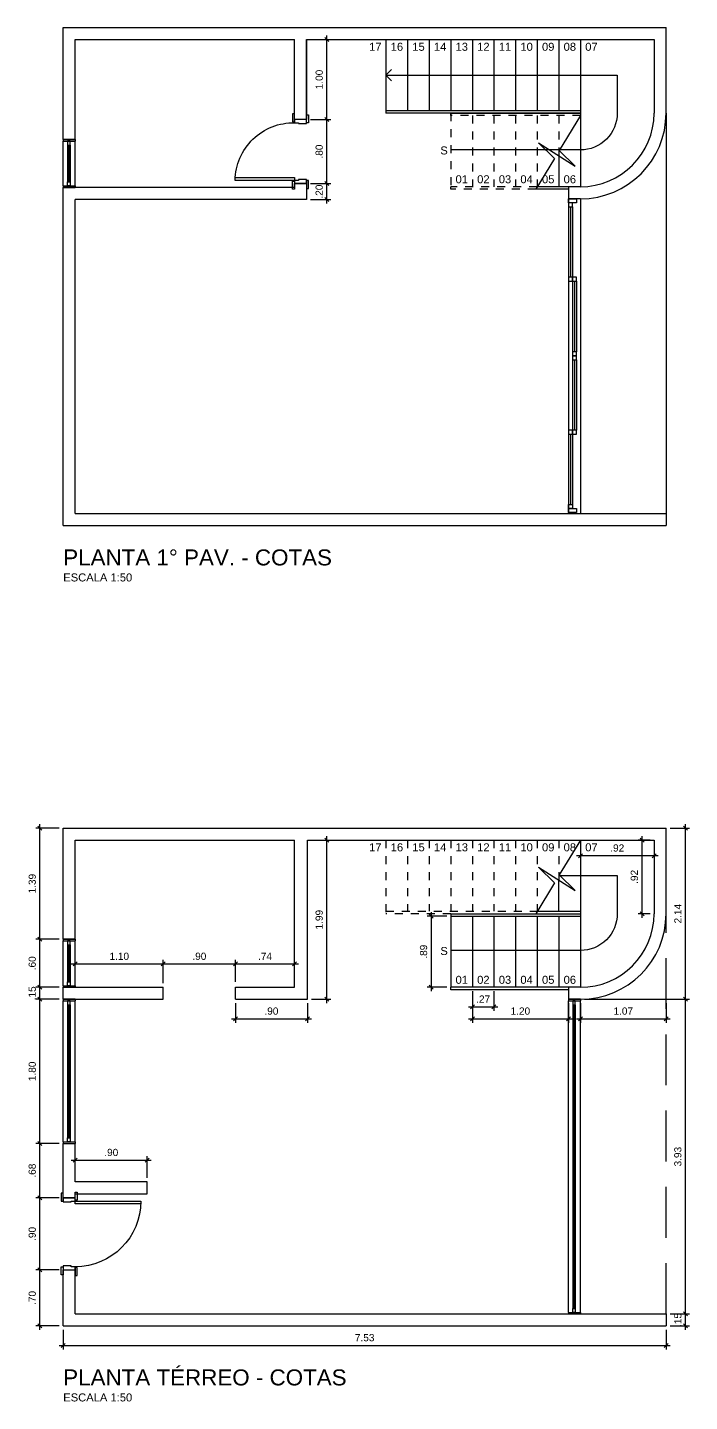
# Model space of a CAD drawing. Header units: millimetres. Extents: x 0 to 22.8, y -0.9 to 16.2.
# Drawn here: x 14.55 to 22.82, y -0.94 to 16.22 of the extents above; entities that cross this region are included whole.
import ezdxf

# ---------------------------------------------------------------- set-up
doc = ezdxf.new("R2010")
doc.units = ezdxf.units.MM
doc.linetypes.add('HIDDEN', pattern=[9.525, 6.35, -3.175])
for name, color, linetype in [('AI-Caixilhos', 2, 'Continuous'), ('ARQ_Alvenaria', 4, 'Continuous'), ('ARQ_Caixilho', 1, 'Continuous'), ('ARQ_Escada', 1, 'Continuous'), ('COTAS', 7, 'Continuous'), ('TEXTOS', 2, 'Continuous')]:
    doc.layers.add(name, color=color, linetype=linetype)
doc.styles.get("Standard").update_dxf_attribs({"font": 'arial.ttf'})
doc.dimstyles.new('1-50', dxfattribs={"dimscale": 0.5, "dimtxt": 0.18, "dimasz": 0.1, "dimexe": 0.1, "dimexo": 0.1, "dimgap": 0.1, "dimtad": 1, "dimzin": 4, "dimdsep": 46, "dimtxsty": 'Standard', "dimblk": 'OBLIQUE', "dimcen": 0.1, "dimdle": 0.1, "dimclrd": 1, "dimclre": 1, "dimclrt": 256, "dimadec": 0, "dimazin": 0, "dimtfac": 1, "dimtmove": 0, "dimatfit": 3, "dimldrblk": 'ORIGIN2', "dimfxl": 1, "dimtolj": 1, "dimtzin": 0, "dimarcsym": 1})

# ---------------------------------------------------------------- blocks, each defined once
blk = doc.blocks.new('PT80 - DIMENSIONÁVEL')
at = {"color": 1}
for points in [[(0.04, 0.15), (-0.06, 0.15), (-0.06, 0.175), (0.04, 0.175)], [(0.86, 0.15), (0.96, 0.15), (0.96, 0.175), (0.86, 0.175)], [(0.03, 0), (-0.07, 0), (-0.07, -0.025), (0.03, -0.025)], [(0.87, 0), (0.97, 0), (0.97, -0.025), (0.87, -0.025)]]:
    blk.add_lwpolyline(points, close=True, dxfattribs=at)
for points in [[(0, 0.15), (0.05, 0.15), (0.05, 0.05), (0.04, 0.05), (0.04, 0), (0, 0)], [(0.04, 0), (0.04, -0.82), (0.075, -0.82), (0.075, 0)], [(0.86, 0), (0.86, 0.05), (0.85, 0.05), (0.85, 0.15), (0.9, 0.15), (0.9, 0)]]:
    blk.add_lwpolyline(points, close=True)
at = {"color": 1, "linetype": 'HIDDEN'}
blk.add_arc((0.04, 0), 0.82, 270, 0, dxfattribs=at)
blk = doc.blocks.new('*U36')
at = {"ltscale": 0.5}
for p, q in [((0.08, 0.6), (-0.07, 0.6)), ((-0.07, 0.6), (0.08, 0.6)), ((-0.07, 0.6), (-0.07, 0.58)), ((-0.07, 0.58), (0.08, 0.58)), ((0.08, 0.6), (0.08, 0.58)), ((-0.07, 0.02), (0.08, 0.02)), ((-0.07, 0.02), (-0.07, 0)), ((0.08, 0.02), (0.08, 0)), ((-0.07, 0), (0.08, 0))]:
    blk.add_line(p, q, dxfattribs=at)
at = {"color": 1, "ltscale": 0.25}
for p, q in [((-0.07, 0.02), (-0.07, 0.58)), ((-0.015, 0.53), (-0.015, 0.07)), ((0.015, 0.53), (0.015, 0.07)), ((0.08, 0.02), (0.08, 0.58))]:
    blk.add_line(p, q, dxfattribs=at)
at = {"color": 252, "ltscale": 0.25}
blk.add_line((0, 0.53), (0, 0.07), dxfattribs=at)
at = {"ltscale": 0.25}
for points in [[(0.015, 0.58), (-0.015, 0.58), (-0.015, 0.53), (0.015, 0.53)], [(-0.015, 0.07), (0.015, 0.07), (0.015, 0.02), (-0.015, 0.02)]]:
    blk.add_lwpolyline(points, close=True, dxfattribs=at)
blk = doc.blocks.new('*U38')
at = {"ltscale": 0.5}
for p, q in [((0.08, 1.8), (-0.07, 1.8)), ((-0.07, 1.8), (0.08, 1.8)), ((-0.07, 1.8), (-0.07, 1.78)), ((-0.07, 1.78), (0.08, 1.78)), ((0.08, 1.8), (0.08, 1.78)), ((-0.07, 0.02), (0.08, 0.02)), ((-0.07, 0.02), (-0.07, 0)), ((0.08, 0.02), (0.08, 0)), ((-0.07, 0), (0.08, 0))]:
    blk.add_line(p, q, dxfattribs=at)
at = {"color": 1, "ltscale": 0.25}
for p, q in [((-0.07, 0.02), (-0.07, 1.78)), ((-0.015, 1.73), (-0.015, 0.07)), ((0.015, 1.73), (0.015, 0.07)), ((0.08, 0.02), (0.08, 1.78))]:
    blk.add_line(p, q, dxfattribs=at)
at = {"color": 252, "ltscale": 0.25}
blk.add_line((0, 1.73), (0, 0.07), dxfattribs=at)
at = {"ltscale": 0.25}
for points in [[(0.015, 1.78), (-0.015, 1.78), (-0.015, 1.73), (0.015, 1.73)], [(-0.015, 0.07), (0.015, 0.07), (0.015, 0.02), (-0.015, 0.02)]]:
    blk.add_lwpolyline(points, close=True, dxfattribs=at)
blk = doc.blocks.new('*U128')
at = {"ltscale": 0.5}
for p, q in [((0.08, 3.93), (-0.07, 3.93)), ((-0.07, 3.93), (0.08, 3.93)), ((-0.07, 3.93), (-0.07, 3.91)), ((-0.07, 3.91), (0.08, 3.91)), ((0.08, 3.93), (0.08, 3.91)), ((-0.07, 0.02), (0.08, 0.02)), ((-0.07, 0.02), (-0.07, 0)), ((0.08, 0.02), (0.08, 0)), ((-0.07, 0), (0.08, 0))]:
    blk.add_line(p, q, dxfattribs=at)
at = {"color": 1, "ltscale": 0.25}
for p, q in [((-0.07, 0.02), (-0.07, 3.91)), ((-0.015, 3.86), (-0.015, 0.07)), ((0.015, 3.86), (0.015, 0.07)), ((0.08, 0.02), (0.08, 3.91))]:
    blk.add_line(p, q, dxfattribs=at)
at = {"color": 252, "ltscale": 0.25}
blk.add_line((0, 3.86), (0, 0.07), dxfattribs=at)
at = {"ltscale": 0.25}
for points in [[(0.015, 3.91), (-0.015, 3.91), (-0.015, 3.86), (0.015, 3.86)], [(-0.015, 0.07), (0.015, 0.07), (0.015, 0.02), (-0.015, 0.02)]]:
    blk.add_lwpolyline(points, close=True, dxfattribs=at)
blk = doc.blocks.new('*U134')
at = {"color": 1}
for p, q in [((0.98, 0.1), (0.1, 0.1)), ((0.98, 0.05), (0.1, 0.05)), ((1.91, 0.05), (1.03, 0.05)), ((1.91, 0), (1.03, 0)), ((2.89, 0.05), (2.01, 0.05)), ((2.89, 0), (2.01, 0)), ((3.82, 0.1), (2.94, 0.1)), ((3.82, 0.05), (2.94, 0.05))]:
    blk.add_line(p, q, dxfattribs=at)
for p, q in [((0.98, 0.075), (0.1, 0.075)), ((1.91, 0.025), (1.03, 0.025)), ((2.89, 0.025), (2.01, 0.025)), ((3.82, 0.075), (2.94, 0.075))]:
    blk.add_line(p, q)
for points in [[(0, 0.1), (0.05, 0.1), (0.05, 0), (0, 0)], [(0.05, 0.1), (0.1, 0.1), (0.1, 0.05), (0.05, 0.05)], [(1.03, 0.1), (0.98, 0.1), (0.98, 0.05), (1.03, 0.05)], [(1.03, 0.05), (0.98, 0.05), (0.98, 0), (1.03, 0)], [(1.96, 0.05), (1.91, 0.05), (1.91, 0), (1.96, 0)], [(2.01, 0.05), (1.96, 0.05), (1.96, 0), (2.01, 0)], [(2.94, 0.1), (2.89, 0.1), (2.89, 0.05), (2.94, 0.05)], [(2.94, 0.05), (2.89, 0.05), (2.89, 0), (2.94, 0)], [(3.87, 0.1), (3.82, 0.1), (3.82, 0.05), (3.87, 0.05)], [(3.87, 0.1), (3.92, 0.1), (3.92, 0), (3.87, 0)]]:
    blk.add_lwpolyline(points, close=True)
blk = doc.blocks.new('*U30')
at = {"color": 1}
for points in [[(0.04, 0.15), (-0.06, 0.15), (-0.06, 0.175), (0.04, 0.175)], [(0.76, 0.15), (0.86, 0.15), (0.86, 0.175), (0.76, 0.175)], [(0.03, 0), (-0.07, 0), (-0.07, -0.025), (0.03, -0.025)], [(0.77, 0), (0.87, 0), (0.87, -0.025), (0.77, -0.025)]]:
    blk.add_lwpolyline(points, close=True, dxfattribs=at)
for points in [[(0, 0.15), (0.05, 0.15), (0.05, 0.05), (0.04, 0.05), (0.04, 0), (0, 0)], [(0.04, 0), (0.04, -0.743), (0.075, -0.743), (0.075, 0)], [(0.76, 0), (0.76, 0.05), (0.75, 0.05), (0.75, 0.15), (0.8, 0.15), (0.8, 0)]]:
    blk.add_lwpolyline(points, close=True)
at = {"color": 1, "linetype": 'HIDDEN'}
blk.add_arc((0.03, -0.012), 0.73, 270.7848, 0.981, dxfattribs=at)
blk = doc.blocks.new('_Oblique')
at = {"color": 0, "linetype": 'ByBlock', "lineweight": -2}
blk.add_line((-0.5, -0.5), (0.5, 0.5), dxfattribs=at)
blk = doc.blocks.new('*D144')
at = {"layer": 'COTAS', "color": 1, "lineweight": -2, "transparency": 16777216}
for p, q in [((15.1, 4.522), (16.3, 4.522)), ((15.15, 4.3), (15.15, 4.572)), ((16.25, 4.28), (16.25, 4.572))]:
    blk.add_line(p, q, dxfattribs=at)
at = {"layer": 'Defpoints', "color": 0, "transparency": 16777216}
for p in [(16.25, 4.522), (15.15, 4.25), (16.25, 4.23)]:
    blk.add_point(p, dxfattribs=at)
at = {"layer": 'COTAS', "color": 1, "lineweight": -2, "transparency": 16777216, "xscale": 0.05, "yscale": 0.05, "zscale": 0.05, "rotation": 180}
blk.add_blockref('_Oblique', (15.15, 4.522), dxfattribs=at)
at = {"layer": 'COTAS', "color": 1, "lineweight": -2, "transparency": 16777216, "xscale": 0.05, "yscale": 0.05, "zscale": 0.05}
blk.add_blockref('_Oblique', (16.25, 4.522), dxfattribs=at)
at = {"layer": 'COTAS', "transparency": 16777216, "insert": (15.7, 4.617), "char_height": 0.09, "attachment_point": 5}
blk.add_mtext('\\A1;1.10', dxfattribs=at)
blk = doc.blocks.new('_Origin2')
at = {"color": 0, "linetype": 'ByBlock', "lineweight": -2}
blk.add_line((-0.5, 0), (-1, 0), dxfattribs=at)
for radius in [0.5, 0.25]:
    blk.add_circle((0, 0), radius, dxfattribs=at)
blk = doc.blocks.new('*D145')
at = {"layer": 'COTAS', "color": 1, "lineweight": -2, "transparency": 16777216}
for p, q in [((16.2, 4.522), (17.2, 4.522)), ((16.25, 4.3), (16.25, 4.572)), ((17.15, 4.3), (17.15, 4.572))]:
    blk.add_line(p, q, dxfattribs=at)
at = {"layer": 'Defpoints', "color": 0, "transparency": 16777216}
for p in [(17.15, 4.522), (16.25, 4.25), (17.15, 4.25)]:
    blk.add_point(p, dxfattribs=at)
at = {"layer": 'COTAS', "color": 1, "lineweight": -2, "transparency": 16777216, "xscale": 0.05, "yscale": 0.05, "zscale": 0.05, "rotation": 180}
blk.add_blockref('_Oblique', (16.25, 4.522), dxfattribs=at)
at = {"layer": 'COTAS', "color": 1, "lineweight": -2, "transparency": 16777216, "xscale": 0.05, "yscale": 0.05, "zscale": 0.05}
blk.add_blockref('_Oblique', (17.15, 4.522), dxfattribs=at)
at = {"layer": 'COTAS', "transparency": 16777216, "insert": (16.7, 4.617), "char_height": 0.09, "attachment_point": 5}
blk.add_mtext('\\A1;.90', dxfattribs=at)
blk = doc.blocks.new('*D146')
at = {"layer": 'COTAS', "color": 1, "lineweight": -2, "transparency": 16777216}
for p, q in [((17.1, 4.522), (17.94, 4.522)), ((17.15, 4.3), (17.15, 4.572)), ((17.89, 4.28), (17.89, 4.572))]:
    blk.add_line(p, q, dxfattribs=at)
at = {"layer": 'Defpoints', "color": 0, "transparency": 16777216}
for p in [(17.89, 4.522), (17.15, 4.25), (17.89, 4.23)]:
    blk.add_point(p, dxfattribs=at)
at = {"layer": 'COTAS', "color": 1, "lineweight": -2, "transparency": 16777216, "xscale": 0.05, "yscale": 0.05, "zscale": 0.05, "rotation": 180}
blk.add_blockref('_Oblique', (17.15, 4.522), dxfattribs=at)
at = {"layer": 'COTAS', "color": 1, "lineweight": -2, "transparency": 16777216, "xscale": 0.05, "yscale": 0.05, "zscale": 0.05}
blk.add_blockref('_Oblique', (17.89, 4.522), dxfattribs=at)
at = {"layer": 'COTAS', "transparency": 16777216, "insert": (17.52, 4.617), "char_height": 0.09, "attachment_point": 5}
blk.add_mtext('\\A1;.74', dxfattribs=at)
blk = doc.blocks.new('*D147')
at = {"layer": 'COTAS', "color": 1, "lineweight": -2, "transparency": 16777216}
for p, q in [((15.1, 2.072), (16.1, 2.072)), ((15.15, 1.85), (15.15, 2.122)), ((16.05, 1.85), (16.05, 2.122))]:
    blk.add_line(p, q, dxfattribs=at)
at = {"layer": 'Defpoints', "color": 0, "transparency": 16777216}
for p in [(16.05, 2.072), (15.15, 1.8), (16.05, 1.8)]:
    blk.add_point(p, dxfattribs=at)
at = {"layer": 'COTAS', "color": 1, "lineweight": -2, "transparency": 16777216, "xscale": 0.05, "yscale": 0.05, "zscale": 0.05, "rotation": 180}
blk.add_blockref('_Oblique', (15.15, 2.072), dxfattribs=at)
at = {"layer": 'COTAS', "color": 1, "lineweight": -2, "transparency": 16777216, "xscale": 0.05, "yscale": 0.05, "zscale": 0.05}
blk.add_blockref('_Oblique', (16.05, 2.072), dxfattribs=at)
at = {"layer": 'COTAS', "transparency": 16777216, "insert": (15.6, 2.167), "char_height": 0.09, "attachment_point": 5}
blk.add_mtext('\\A1;.90', dxfattribs=at)
blk = doc.blocks.new('*D148')
at = {"layer": 'COTAS', "color": 1, "lineweight": -2, "transparency": 16777216}
for p, q in [((17.15, 4.03), (17.15, 3.787)), ((18.05, 4.03), (18.05, 3.787)), ((17.1, 3.837), (18.1, 3.837))]:
    blk.add_line(p, q, dxfattribs=at)
at = {"layer": 'Defpoints', "color": 0, "transparency": 16777216}
for p in [(17.15, 4.08), (18.05, 4.08), (18.05, 3.837)]:
    blk.add_point(p, dxfattribs=at)
at = {"layer": 'COTAS', "color": 1, "lineweight": -2, "transparency": 16777216, "xscale": 0.05, "yscale": 0.05, "zscale": 0.05, "rotation": 180}
blk.add_blockref('_Oblique', (17.15, 3.837), dxfattribs=at)
at = {"layer": 'COTAS', "color": 1, "lineweight": -2, "transparency": 16777216, "xscale": 0.05, "yscale": 0.05, "zscale": 0.05}
blk.add_blockref('_Oblique', (18.05, 3.837), dxfattribs=at)
at = {"layer": 'COTAS', "transparency": 16777216, "insert": (17.6, 3.933), "char_height": 0.09, "attachment_point": 5}
blk.add_mtext('\\A1;.90', dxfattribs=at)
blk = doc.blocks.new('*D149')
at = {"layer": 'COTAS', "color": 1, "lineweight": -2, "transparency": 16777216}
for p, q in [((18.1, 6.07), (18.343, 6.07)), ((18.293, 4.03), (18.293, 6.12)), ((18.1, 4.08), (18.343, 4.08))]:
    blk.add_line(p, q, dxfattribs=at)
at = {"layer": 'Defpoints', "color": 0, "transparency": 16777216}
for p in [(18.05, 6.07), (18.293, 6.07), (18.05, 4.08)]:
    blk.add_point(p, dxfattribs=at)
at = {"layer": 'COTAS', "color": 1, "lineweight": -2, "transparency": 16777216, "xscale": 0.05, "yscale": 0.05, "zscale": 0.05}
for p, rotation in [((18.293, 6.07), 90), ((18.293, 4.08), 270)]:
    blk.add_blockref('_Oblique', p, dxfattribs=dict(at, rotation=rotation))
at = {"layer": 'COTAS', "transparency": 16777216, "insert": (18.197, 5.075), "char_height": 0.09, "attachment_point": 5, "rotation": 90}
blk.add_mtext('\\A1;1.99', dxfattribs=at)
blk = doc.blocks.new('*D150')
at = {"layer": 'COTAS', "color": 1, "lineweight": -2, "transparency": 16777216}
for p, q in [((14.95, 6.22), (14.658, 6.22)), ((14.708, 4.78), (14.708, 6.27)), ((14.95, 4.83), (14.658, 4.83))]:
    blk.add_line(p, q, dxfattribs=at)
at = {"layer": 'Defpoints', "color": 0, "transparency": 16777216}
for p in [(14.708, 6.22), (15, 6.22), (15, 4.83)]:
    blk.add_point(p, dxfattribs=at)
at = {"layer": 'COTAS', "color": 1, "lineweight": -2, "transparency": 16777216, "xscale": 0.05, "yscale": 0.05, "zscale": 0.05}
for p, rotation in [((14.708, 6.22), 90), ((14.708, 4.83), 270)]:
    blk.add_blockref('_Oblique', p, dxfattribs=dict(at, rotation=rotation))
at = {"layer": 'COTAS', "transparency": 16777216, "insert": (14.613, 5.525), "char_height": 0.09, "attachment_point": 5, "rotation": 90}
blk.add_mtext('\\A1;1.39', dxfattribs=at)
blk = doc.blocks.new('*D151')
at = {"layer": 'COTAS', "color": 1, "lineweight": -2, "transparency": 16777216}
for p, q in [((14.95, 4.83), (14.658, 4.83)), ((14.708, 4.18), (14.708, 4.88)), ((14.95, 4.23), (14.658, 4.23))]:
    blk.add_line(p, q, dxfattribs=at)
at = {"layer": 'Defpoints', "color": 0, "transparency": 16777216}
for p in [(14.708, 4.83), (15, 4.83), (15, 4.23)]:
    blk.add_point(p, dxfattribs=at)
at = {"layer": 'COTAS', "color": 1, "lineweight": -2, "transparency": 16777216, "xscale": 0.05, "yscale": 0.05, "zscale": 0.05}
for p, rotation in [((14.708, 4.83), 90), ((14.708, 4.23), 270)]:
    blk.add_blockref('_Oblique', p, dxfattribs=dict(at, rotation=rotation))
at = {"layer": 'COTAS', "transparency": 16777216, "insert": (14.613, 4.53), "char_height": 0.09, "attachment_point": 5, "rotation": 90}
blk.add_mtext('\\A1;.60', dxfattribs=at)
blk = doc.blocks.new('*D152')
at = {"layer": 'COTAS', "color": 1, "lineweight": -2, "transparency": 16777216}
for p, q in [((14.95, 4.23), (14.658, 4.23)), ((14.708, 4.03), (14.708, 4.28)), ((14.95, 4.08), (14.658, 4.08))]:
    blk.add_line(p, q, dxfattribs=at)
at = {"layer": 'Defpoints', "color": 0, "transparency": 16777216}
for p in [(14.708, 4.23), (15, 4.23), (15, 4.08)]:
    blk.add_point(p, dxfattribs=at)
at = {"layer": 'COTAS', "color": 1, "lineweight": -2, "transparency": 16777216, "xscale": 0.05, "yscale": 0.05, "zscale": 0.05}
for p, rotation in [((14.708, 4.23), 90), ((14.708, 4.08), 270)]:
    blk.add_blockref('_Oblique', p, dxfattribs=dict(at, rotation=rotation))
at = {"layer": 'COTAS', "transparency": 16777216, "insert": (14.613, 4.155), "char_height": 0.09, "attachment_point": 5, "rotation": 90}
blk.add_mtext('\\A1;.15', dxfattribs=at)
blk = doc.blocks.new('*D154')
at = {"layer": 'COTAS', "color": 1, "lineweight": -2, "transparency": 16777216}
for p, q in [((14.95, 2.28), (14.658, 2.28)), ((14.708, 1.55), (14.708, 2.33)), ((14.95, 1.6), (14.658, 1.6))]:
    blk.add_line(p, q, dxfattribs=at)
at = {"layer": 'Defpoints', "color": 0, "transparency": 16777216}
for p in [(14.708, 2.28), (15, 2.28), (15, 1.6)]:
    blk.add_point(p, dxfattribs=at)
at = {"layer": 'COTAS', "color": 1, "lineweight": -2, "transparency": 16777216, "xscale": 0.05, "yscale": 0.05, "zscale": 0.05}
for p, rotation in [((14.708, 2.28), 90), ((14.708, 1.6), 270)]:
    blk.add_blockref('_Oblique', p, dxfattribs=dict(at, rotation=rotation))
at = {"layer": 'COTAS', "transparency": 16777216, "insert": (14.613, 1.94), "char_height": 0.09, "attachment_point": 5, "rotation": 90}
blk.add_mtext('\\A1;.68', dxfattribs=at)
blk = doc.blocks.new('*D155')
at = {"layer": 'COTAS', "color": 1, "lineweight": -2, "transparency": 16777216}
for p, q in [((14.95, 1.6), (14.658, 1.6)), ((14.708, 0.65), (14.708, 1.65)), ((14.95, 0.7), (14.658, 0.7))]:
    blk.add_line(p, q, dxfattribs=at)
at = {"layer": 'Defpoints', "color": 0, "transparency": 16777216}
for p in [(14.708, 1.6), (15, 1.6), (15, 0.7)]:
    blk.add_point(p, dxfattribs=at)
at = {"layer": 'COTAS', "color": 1, "lineweight": -2, "transparency": 16777216, "xscale": 0.05, "yscale": 0.05, "zscale": 0.05}
for p, rotation in [((14.708, 1.6), 90), ((14.708, 0.7), 270)]:
    blk.add_blockref('_Oblique', p, dxfattribs=dict(at, rotation=rotation))
at = {"layer": 'COTAS', "transparency": 16777216, "insert": (14.613, 1.15), "char_height": 0.09, "attachment_point": 5, "rotation": 90}
blk.add_mtext('\\A1;.90', dxfattribs=at)
blk = doc.blocks.new('*D156')
at = {"layer": 'COTAS', "color": 1, "lineweight": -2, "transparency": 16777216}
for p, q in [((14.95, 0.7), (14.658, 0.7)), ((14.708, -0.05), (14.708, 0.75)), ((14.95, 0), (14.658, 0))]:
    blk.add_line(p, q, dxfattribs=at)
at = {"layer": 'Defpoints', "color": 0, "transparency": 16777216}
for p in [(14.708, 0.7), (15, 0.7), (15, 0)]:
    blk.add_point(p, dxfattribs=at)
at = {"layer": 'COTAS', "color": 1, "lineweight": -2, "transparency": 16777216, "xscale": 0.05, "yscale": 0.05, "zscale": 0.05}
for p, rotation in [((14.708, 0.7), 90), ((14.708, 0), 270)]:
    blk.add_blockref('_Oblique', p, dxfattribs=dict(at, rotation=rotation))
at = {"layer": 'COTAS', "transparency": 16777216, "insert": (14.613, 0.35), "char_height": 0.09, "attachment_point": 5, "rotation": 90}
blk.add_mtext('\\A1;.70', dxfattribs=at)
blk = doc.blocks.new('*D157')
at = {"layer": 'COTAS', "color": 1, "lineweight": -2, "transparency": 16777216}
for p, q in [((14.708, 2.23), (14.708, 4.13)), ((14.95, 4.08), (14.658, 4.08)), ((14.95, 2.28), (14.658, 2.28))]:
    blk.add_line(p, q, dxfattribs=at)
at = {"layer": 'Defpoints', "color": 0, "transparency": 16777216}
for p in [(14.708, 4.08), (15, 4.08), (15, 2.28)]:
    blk.add_point(p, dxfattribs=at)
at = {"layer": 'COTAS', "color": 1, "lineweight": -2, "transparency": 16777216, "xscale": 0.05, "yscale": 0.05, "zscale": 0.05}
for p, rotation in [((14.708, 4.08), 90), ((14.708, 2.28), 270)]:
    blk.add_blockref('_Oblique', p, dxfattribs=dict(at, rotation=rotation))
at = {"layer": 'COTAS', "transparency": 16777216, "insert": (14.613, 3.18), "char_height": 0.09, "attachment_point": 5, "rotation": 90}
blk.add_mtext('\\A1;1.80', dxfattribs=at)
blk = doc.blocks.new('*D158')
at = {"layer": 'COTAS', "color": 1, "lineweight": -2, "transparency": 16777216}
for p, q in [((21.46, 6.02), (21.46, 5.824)), ((22.38, 6.02), (22.38, 5.824)), ((22.43, 5.874), (21.41, 5.874))]:
    blk.add_line(p, q, dxfattribs=at)
at = {"layer": 'Defpoints', "color": 0, "transparency": 16777216}
for p in [(21.46, 6.07), (22.38, 6.07), (21.46, 5.874)]:
    blk.add_point(p, dxfattribs=at)
at = {"layer": 'COTAS', "color": 1, "lineweight": -2, "transparency": 16777216, "xscale": 0.05, "yscale": 0.05, "zscale": 0.05, "rotation": 180}
blk.add_blockref('_Oblique', (21.46, 5.874), dxfattribs=at)
at = {"layer": 'COTAS', "color": 1, "lineweight": -2, "transparency": 16777216, "xscale": 0.05, "yscale": 0.05, "zscale": 0.05}
blk.add_blockref('_Oblique', (22.38, 5.874), dxfattribs=at)
at = {"layer": 'COTAS', "transparency": 16777216, "insert": (21.92, 5.97), "char_height": 0.09, "attachment_point": 5}
blk.add_mtext('\\A1;.92', dxfattribs=at)
blk = doc.blocks.new('*D159')
at = {"layer": 'COTAS', "color": 1, "lineweight": -2, "transparency": 16777216}
for p, q in [((22.33, 6.07), (22.18, 6.07)), ((22.23, 5.1), (22.23, 6.12)), ((22.33, 5.15), (22.18, 5.15))]:
    blk.add_line(p, q, dxfattribs=at)
at = {"layer": 'Defpoints', "color": 0, "transparency": 16777216}
for p in [(22.23, 6.07), (22.38, 6.07), (22.38, 5.15)]:
    blk.add_point(p, dxfattribs=at)
at = {"layer": 'COTAS', "color": 1, "lineweight": -2, "transparency": 16777216, "xscale": 0.05, "yscale": 0.05, "zscale": 0.05}
for p, rotation in [((22.23, 6.07), 90), ((22.23, 5.15), 270)]:
    blk.add_blockref('_Oblique', p, dxfattribs=dict(at, rotation=rotation))
at = {"layer": 'COTAS', "transparency": 16777216, "insert": (22.134, 5.61), "char_height": 0.09, "attachment_point": 5, "rotation": 90}
blk.add_mtext('\\A1;.92', dxfattribs=at)
blk = doc.blocks.new('*D160')
at = {"layer": 'COTAS', "color": 1, "lineweight": -2, "transparency": 16777216}
for p, q in [((22.58, 6.22), (22.823, 6.22)), ((22.773, 4.03), (22.773, 6.27)), ((21.51, 4.08), (22.823, 4.08))]:
    blk.add_line(p, q, dxfattribs=at)
at = {"layer": 'Defpoints', "color": 0, "transparency": 16777216}
for p in [(22.53, 6.22), (22.773, 6.22), (21.46, 4.08)]:
    blk.add_point(p, dxfattribs=at)
at = {"layer": 'COTAS', "color": 1, "lineweight": -2, "transparency": 16777216, "xscale": 0.05, "yscale": 0.05, "zscale": 0.05}
for p, rotation in [((22.773, 6.22), 90), ((22.773, 4.08), 270)]:
    blk.add_blockref('_Oblique', p, dxfattribs=dict(at, rotation=rotation))
at = {"layer": 'COTAS', "transparency": 16777216, "insert": (22.677, 5.15), "char_height": 0.09, "attachment_point": 5, "rotation": 90}
blk.add_mtext('\\A1;2.14', dxfattribs=at)
blk = doc.blocks.new('*D161')
at = {"layer": 'COTAS', "color": 1, "lineweight": -2, "transparency": 16777216}
for p, q in [((22.773, 0.1), (22.773, 4.13)), ((21.51, 4.08), (22.823, 4.08)), ((22.58, 0.15), (22.823, 0.15))]:
    blk.add_line(p, q, dxfattribs=at)
at = {"layer": 'Defpoints', "color": 0, "transparency": 16777216}
for p in [(21.46, 4.08), (22.773, 4.08), (22.53, 0.15)]:
    blk.add_point(p, dxfattribs=at)
at = {"layer": 'COTAS', "color": 1, "lineweight": -2, "transparency": 16777216, "xscale": 0.05, "yscale": 0.05, "zscale": 0.05}
for p, rotation in [((22.773, 4.08), 90), ((22.773, 0.15), 270)]:
    blk.add_blockref('_Oblique', p, dxfattribs=dict(at, rotation=rotation))
at = {"layer": 'COTAS', "transparency": 16777216, "insert": (22.677, 2.115), "char_height": 0.09, "attachment_point": 5, "rotation": 90}
blk.add_mtext('\\A1;3.93', dxfattribs=at)
blk = doc.blocks.new('*D162')
at = {"layer": 'COTAS', "color": 1, "lineweight": -2, "transparency": 16777216}
for p, q in [((22.773, -0.05), (22.773, 0.2)), ((22.58, 0.15), (22.823, 0.15)), ((22.58, 0), (22.823, 0))]:
    blk.add_line(p, q, dxfattribs=at)
at = {"layer": 'Defpoints', "color": 0, "transparency": 16777216}
for p in [(22.53, 0.15), (22.53, 0), (22.773, 0.15)]:
    blk.add_point(p, dxfattribs=at)
at = {"layer": 'COTAS', "color": 1, "lineweight": -2, "transparency": 16777216, "xscale": 0.05, "yscale": 0.05, "zscale": 0.05}
for p, rotation in [((22.773, 0.15), 90), ((22.773, 0), 270)]:
    blk.add_blockref('_Oblique', p, dxfattribs=dict(at, rotation=rotation))
at = {"layer": 'COTAS', "transparency": 16777216, "insert": (22.677, 0.075), "char_height": 0.09, "attachment_point": 5, "rotation": 90}
blk.add_mtext('\\A1;.15', dxfattribs=at)
blk = doc.blocks.new('*D163')
at = {"layer": 'COTAS', "color": 1, "lineweight": -2, "transparency": 16777216}
for p, q in [((21.46, 4.03), (21.46, 3.787)), ((22.53, 4.03), (22.53, 3.787)), ((21.41, 3.837), (22.58, 3.837))]:
    blk.add_line(p, q, dxfattribs=at)
at = {"layer": 'Defpoints', "color": 0, "transparency": 16777216}
for p in [(21.46, 4.08), (22.53, 4.08), (22.53, 3.837)]:
    blk.add_point(p, dxfattribs=at)
at = {"layer": 'COTAS', "color": 1, "lineweight": -2, "transparency": 16777216, "xscale": 0.05, "yscale": 0.05, "zscale": 0.05, "rotation": 180}
blk.add_blockref('_Oblique', (21.46, 3.837), dxfattribs=at)
at = {"layer": 'COTAS', "color": 1, "lineweight": -2, "transparency": 16777216, "xscale": 0.05, "yscale": 0.05, "zscale": 0.05}
blk.add_blockref('_Oblique', (22.53, 3.837), dxfattribs=at)
at = {"layer": 'COTAS', "transparency": 16777216, "insert": (21.995, 3.933), "char_height": 0.09, "attachment_point": 5}
blk.add_mtext('\\A1;1.07', dxfattribs=at)
blk = doc.blocks.new('*D164')
at = {"layer": 'COTAS', "color": 1, "lineweight": -2, "transparency": 16777216}
for p, q in [((20.11, 4.18), (20.11, 3.787)), ((21.31, 4.03), (21.31, 3.787)), ((20.06, 3.837), (21.36, 3.837))]:
    blk.add_line(p, q, dxfattribs=at)
at = {"layer": 'Defpoints', "color": 0, "transparency": 16777216}
for p in [(20.11, 4.23), (21.31, 4.08), (21.31, 3.837)]:
    blk.add_point(p, dxfattribs=at)
at = {"layer": 'COTAS', "color": 1, "lineweight": -2, "transparency": 16777216, "xscale": 0.05, "yscale": 0.05, "zscale": 0.05, "rotation": 180}
blk.add_blockref('_Oblique', (20.11, 3.837), dxfattribs=at)
at = {"layer": 'COTAS', "color": 1, "lineweight": -2, "transparency": 16777216, "xscale": 0.05, "yscale": 0.05, "zscale": 0.05}
blk.add_blockref('_Oblique', (21.31, 3.837), dxfattribs=at)
at = {"layer": 'COTAS', "transparency": 16777216, "insert": (20.71, 3.933), "char_height": 0.09, "attachment_point": 5}
blk.add_mtext('\\A1;1.20', dxfattribs=at)
blk = doc.blocks.new('*D165')
at = {"layer": 'COTAS', "color": 1, "lineweight": -2, "transparency": 16777216}
for p, q in [((20.11, 4.18), (20.11, 3.937)), ((20.38, 4.18), (20.38, 3.937)), ((20.06, 3.987), (20.43, 3.987))]:
    blk.add_line(p, q, dxfattribs=at)
at = {"layer": 'Defpoints', "color": 0, "transparency": 16777216}
for p in [(20.11, 4.23), (20.38, 4.23), (20.38, 3.987)]:
    blk.add_point(p, dxfattribs=at)
at = {"layer": 'COTAS', "color": 1, "lineweight": -2, "transparency": 16777216, "xscale": 0.05, "yscale": 0.05, "zscale": 0.05, "rotation": 180}
blk.add_blockref('_Oblique', (20.11, 3.987), dxfattribs=at)
at = {"layer": 'COTAS', "color": 1, "lineweight": -2, "transparency": 16777216, "xscale": 0.05, "yscale": 0.05, "zscale": 0.05}
blk.add_blockref('_Oblique', (20.38, 3.987), dxfattribs=at)
at = {"layer": 'COTAS', "transparency": 16777216, "insert": (20.245, 4.083), "char_height": 0.09, "attachment_point": 5}
blk.add_mtext('\\A1;.27', dxfattribs=at)
blk = doc.blocks.new('*D166')
at = {"layer": 'COTAS', "color": 1, "lineweight": -2, "transparency": 16777216}
for p, q in [((19.597, 5.17), (19.597, 4.18)), ((19.79, 5.12), (19.547, 5.12)), ((19.79, 4.23), (19.547, 4.23))]:
    blk.add_line(p, q, dxfattribs=at)
at = {"layer": 'Defpoints', "color": 0, "transparency": 16777216}
for p in [(19.84, 5.12), (19.597, 4.23), (19.84, 4.23)]:
    blk.add_point(p, dxfattribs=at)
at = {"layer": 'COTAS', "color": 1, "lineweight": -2, "transparency": 16777216, "xscale": 0.05, "yscale": 0.05, "zscale": 0.05}
for p, rotation in [((19.597, 5.12), 90), ((19.597, 4.23), 270)]:
    blk.add_blockref('_Oblique', p, dxfattribs=dict(at, rotation=rotation))
at = {"layer": 'COTAS', "transparency": 16777216, "insert": (19.501, 4.675), "char_height": 0.09, "attachment_point": 5, "rotation": 90}
blk.add_mtext('\\A1;.89', dxfattribs=at)
blk = doc.blocks.new('*D167')
at = {"layer": 'COTAS', "color": 1, "lineweight": -2, "transparency": 16777216}
for p, q in [((15, -0.05), (15, -0.293)), ((22.53, -0.05), (22.53, -0.293)), ((14.95, -0.243), (22.58, -0.243))]:
    blk.add_line(p, q, dxfattribs=at)
at = {"layer": 'Defpoints', "color": 0, "transparency": 16777216}
for p in [(15, 0), (22.53, 0), (22.53, -0.243)]:
    blk.add_point(p, dxfattribs=at)
at = {"layer": 'COTAS', "color": 1, "lineweight": -2, "transparency": 16777216, "xscale": 0.05, "yscale": 0.05, "zscale": 0.05, "rotation": 180}
blk.add_blockref('_Oblique', (15, -0.243), dxfattribs=at)
at = {"layer": 'COTAS', "color": 1, "lineweight": -2, "transparency": 16777216, "xscale": 0.05, "yscale": 0.05, "zscale": 0.05}
blk.add_blockref('_Oblique', (22.53, -0.243), dxfattribs=at)
at = {"layer": 'COTAS', "transparency": 16777216, "insert": (18.765, -0.147), "char_height": 0.09, "attachment_point": 5}
blk.add_mtext('\\A1;7.53', dxfattribs=at)
blk = doc.blocks.new('*D168')
at = {"layer": 'COTAS', "color": 1, "lineweight": -2, "transparency": 16777216}
for p, q in [((18.09, 16.07), (18.343, 16.07)), ((18.293, 15.02), (18.293, 16.12)), ((18.09, 15.07), (18.343, 15.07))]:
    blk.add_line(p, q, dxfattribs=at)
at = {"layer": 'Defpoints', "color": 0, "transparency": 16777216}
for p in [(18.04, 16.07), (18.293, 16.07), (18.04, 15.07)]:
    blk.add_point(p, dxfattribs=at)
at = {"layer": 'COTAS', "color": 1, "lineweight": -2, "transparency": 16777216, "xscale": 0.05, "yscale": 0.05, "zscale": 0.05}
for p, rotation in [((18.293, 16.07), 90), ((18.293, 15.07), 270)]:
    blk.add_blockref('_Oblique', p, dxfattribs=dict(at, rotation=rotation))
at = {"layer": 'COTAS', "transparency": 16777216, "insert": (18.197, 15.57), "char_height": 0.09, "attachment_point": 5, "rotation": 90}
blk.add_mtext('\\A1;1.00', dxfattribs=at)
blk = doc.blocks.new('*D169')
at = {"layer": 'COTAS', "color": 1, "lineweight": -2, "transparency": 16777216}
for p, q in [((18.293, 14.22), (18.293, 15.12)), ((18.09, 15.07), (18.343, 15.07)), ((18.09, 14.27), (18.343, 14.27))]:
    blk.add_line(p, q, dxfattribs=at)
at = {"layer": 'Defpoints', "color": 0, "transparency": 16777216}
for p in [(18.04, 15.07), (18.293, 15.07), (18.04, 14.27)]:
    blk.add_point(p, dxfattribs=at)
at = {"layer": 'COTAS', "color": 1, "lineweight": -2, "transparency": 16777216, "xscale": 0.05, "yscale": 0.05, "zscale": 0.05}
for p, rotation in [((18.293, 15.07), 90), ((18.293, 14.27), 270)]:
    blk.add_blockref('_Oblique', p, dxfattribs=dict(at, rotation=rotation))
at = {"layer": 'COTAS', "transparency": 16777216, "insert": (18.197, 14.67), "char_height": 0.09, "attachment_point": 5, "rotation": 90}
blk.add_mtext('\\A1;.80', dxfattribs=at)
blk = doc.blocks.new('*D170')
at = {"layer": 'COTAS', "color": 1, "lineweight": -2, "transparency": 16777216}
for p, q in [((18.09, 14.27), (18.343, 14.27)), ((18.293, 14.02), (18.293, 14.32)), ((18.09, 14.07), (18.343, 14.07))]:
    blk.add_line(p, q, dxfattribs=at)
at = {"layer": 'Defpoints', "color": 0, "transparency": 16777216}
for p in [(18.04, 14.27), (18.293, 14.27), (18.04, 14.07)]:
    blk.add_point(p, dxfattribs=at)
at = {"layer": 'COTAS', "color": 1, "lineweight": -2, "transparency": 16777216, "xscale": 0.05, "yscale": 0.05, "zscale": 0.05}
for p, rotation in [((18.293, 14.27), 90), ((18.293, 14.07), 270)]:
    blk.add_blockref('_Oblique', p, dxfattribs=dict(at, rotation=rotation))
at = {"layer": 'COTAS', "transparency": 16777216, "insert": (18.197, 14.17), "char_height": 0.09, "attachment_point": 5, "rotation": 90}
blk.add_mtext('\\A1;.20', dxfattribs=at)

msp = doc.modelspace()

# ---------------------------------------------------------------- linework, layer by layer
at = {"color": 1, "ltscale": 0.25}
msp.add_line((22.53, 15.15), (22.53, 10.15), dxfattribs=at)
at = {"layer": 'ARQ_Alvenaria'}
for p, q in [((15, 14.82), (15, 16.22)), ((15, 16.22), (15.15, 16.22)), ((15.15, 16.22), (18.05, 16.22)), ((18.05, 16.22), (22.53, 16.22)), ((22.53, 15.15), (22.53, 16.22)), ((15.15, 14.82), (15.15, 16.07)), ((15.15, 16.07), (17.89, 16.07)), ((17.89, 15.07), (17.89, 16.07)), ((18.04, 15.08), (18.04, 16.07)), ((18.04, 16.07), (22.38, 16.07)), ((18.04, 16.07), (18.04, 15.07)), ((22.38, 16.07), (22.38, 15.15)), ((18.04, 15.07), (17.89, 15.07)), ((15.15, 14.82), (15, 14.82)), ((17.89, 14.22), (17.89, 14.27)), ((18.04, 14.27), (17.89, 14.27)), ((18.04, 14.27), (18.04, 14.07)), ((15, 10), (15, 14.22)), ((17.89, 14.22), (15, 14.22)), ((21.46, 14.23), (21.31, 14.23)), ((21.31, 14.23), (21.31, 14.08)), ((21.46, 14.08), (21.31, 14.08)), ((15, 10), (15, 14.02)), ((15.15, 10.15), (15.15, 14.07)), ((18.04, 14.07), (15.15, 14.07)), ((15.15, 10.15), (22.53, 10.15)), ((22.53, 10.15), (22.53, 10)), ((15, 10), (22.53, 10)), ((15, 4.83), (15, 6.22)), ((15, 6.22), (15.15, 6.22)), ((15.15, 6.22), (22.53, 6.22)), ((22.53, 5.15), (22.53, 6.22)), ((15.15, 4.83), (15.15, 6.07)), ((15.15, 6.07), (17.89, 6.07)), ((17.89, 4.23), (17.89, 6.07)), ((18.05, 4.08), (18.05, 6.07)), ((18.05, 6.07), (22.38, 6.07)), ((22.38, 6.07), (22.38, 5.15)), ((15, 4.83), (15.15, 4.83)), ((15, 4.08), (15, 4.23)), ((15, 4.23), (16.25, 4.23)), ((16.25, 4.08), (16.25, 4.23)), ((17.15, 4.08), (17.15, 4.23)), ((17.15, 4.23), (17.89, 4.23)), ((21.46, 4.23), (21.31, 4.23)), ((21.31, 4.23), (21.31, 4.08)), ((15, 4.08), (16.25, 4.08)), ((17.15, 4.08), (18.05, 4.08)), ((21.46, 4.08), (21.31, 4.08)), ((15, 1.6), (15, 2.28)), ((15, 2.28), (15.15, 2.28)), ((15.15, 1.8), (15.15, 2.28)), ((16.05, 1.8), (15.15, 1.8)), ((16.05, 1.65), (16.05, 1.8)), ((15, 1.6), (15.15, 1.6)), ((15.15, 1.6), (15.15, 1.67)), ((15.15, 1.65), (16.05, 1.65)), ((15, 0), (15, 0.7)), ((15, 0), (15, 0.7)), ((15, 0.7), (15.15, 0.7)), ((15.15, 0.15), (15.15, 0.7)), ((15, 0), (22.53, 0)), ((15.15, 0.15), (22.53, 0.15)), ((22.53, 0.15), (22.53, 0))]:
    msp.add_line(p, q, dxfattribs=at)
at = {"layer": 'ARQ_Alvenaria', "linetype": 'HIDDEN', "ltscale": 0.1}
msp.add_line((22.53, 0.15), (22.53, 5.15), dxfattribs=at)
at = {"layer": 'ARQ_Alvenaria'}
for centre, radius in [((21.46, 15.15), 0.92), ((21.46, 15.15), 1.07), ((21.46, 5.15), 0.92), ((21.46, 5.15), 1.07)]:
    msp.add_arc(centre, radius, 270, 0, dxfattribs=at)
at = {"layer": 'ARQ_Caixilho'}
for p, q in [((21.31, 14.08), (21.31, 10.15)), ((21.46, 14.08), (21.46, 10.15))]:
    msp.add_line(p, q, dxfattribs=at)
at = {"layer": 'ARQ_Escada'}
for p, q in [((19.03, 16.07), (19.03, 15.15)), ((19.3, 16.07), (19.3, 15.18)), ((19.57, 16.07), (19.57, 15.18)), ((19.84, 16.07), (19.84, 15.18)), ((19.84, 16.07), (19.84, 15.18)), ((20.11, 16.07), (20.11, 15.18)), ((20.38, 16.07), (20.38, 15.18)), ((20.65, 16.07), (20.65, 15.18)), ((20.65, 16.07), (20.65, 15.18)), ((20.92, 16.07), (20.92, 15.18)), ((21.19, 16.07), (21.19, 15.18)), ((21.46, 16.07), (21.46, 14.23)), ((19.03, 15.625), (19.101, 15.696)), ((19.03, 15.625), (19.101, 15.554)), ((21.46, 15.18), (19.03, 15.18)), ((19.03, 15.18), (19.03, 15.18)), ((19.84, 15.15), (19.03, 15.15)), ((19.84, 15.15), (21.46, 15.15)), ((21.46, 15.15), (19.84, 15.15)), ((19.84, 15.15), (19.84, 15.15)), ((19.84, 15.12), (19.84, 15.15)), ((21.46, 15.15), (19.84, 15.15)), ((21.46, 15.12), (21.196, 14.685)), ((21.135, 14.584), (20.937, 14.781)), ((20.937, 14.781), (21.394, 14.488)), ((21.19, 14.619), (21.19, 14.23)), ((21.394, 14.488), (21.196, 14.685)), ((21.135, 14.584), (20.902, 14.2)), ((21.31, 14.2), (20.902, 14.2)), ((21.31, 14.23), (20.92, 14.23)), ((21.46, 6.07), (21.196, 5.635)), ((21.46, 6.07), (21.46, 4.23)), ((21.135, 5.534), (20.937, 5.731)), ((20.937, 5.731), (21.394, 5.438)), ((21.135, 5.534), (20.902, 5.15)), ((21.19, 5.18), (21.19, 5.569)), ((21.394, 5.438), (21.196, 5.635)), ((19.84, 5.15), (21.46, 5.15)), ((19.84, 5.15), (19.84, 4.23)), ((20.92, 5.18), (21.46, 5.18)), ((19.84, 5.12), (21.46, 5.12)), ((20.11, 5.12), (20.11, 4.23)), ((20.38, 5.12), (20.38, 4.23)), ((20.65, 5.12), (20.65, 4.23)), ((20.65, 5.12), (20.65, 4.23)), ((20.92, 5.12), (20.92, 4.23)), ((21.19, 5.12), (21.19, 4.23)), ((21.31, 4.23), (19.84, 4.23)), ((19.84, 4.23), (19.84, 4.23)), ((19.84, 4.2), (19.84, 4.23)), ((21.31, 4.2), (19.84, 4.2))]:
    msp.add_line(p, q, dxfattribs=at)
at = {"layer": 'ARQ_Escada', "linetype": 'HIDDEN', "ltscale": 0.01}
for p, q in [((19.84, 15.15), (19.84, 14.23)), ((21.46, 15.12), (19.84, 15.12)), ((20.11, 15.12), (20.11, 14.23)), ((20.38, 15.12), (20.38, 14.23)), ((20.65, 15.12), (20.65, 14.23)), ((20.65, 15.12), (20.65, 14.23)), ((20.92, 15.12), (20.92, 14.23)), ((21.19, 15.12), (21.19, 14.619)), ((20.92, 14.23), (19.84, 14.23)), ((19.84, 14.23), (19.84, 14.23)), ((19.84, 14.2), (19.84, 14.23)), ((20.902, 14.2), (19.84, 14.2)), ((19.03, 6.07), (19.03, 5.15)), ((19.3, 6.07), (19.3, 5.18)), ((19.57, 6.07), (19.57, 5.18)), ((19.84, 6.07), (19.84, 5.18)), ((19.84, 6.07), (19.84, 5.18)), ((20.11, 6.07), (20.11, 5.18)), ((20.38, 6.07), (20.38, 5.18)), ((20.65, 6.07), (20.65, 5.18)), ((20.65, 6.07), (20.65, 5.18)), ((20.92, 6.07), (20.92, 5.18)), ((21.19, 6.07), (21.19, 5.569)), ((19.03, 5.18), (20.92, 5.18)), ((19.84, 5.15), (19.03, 5.15))]:
    msp.add_line(p, q, dxfattribs=at)
at = {"layer": 'ARQ_Escada'}
for points in [[(19.03, 15.625), (21.92, 15.625), (21.92, 15.15, -0.414214), (21.46, 14.69), (19.84, 14.69)], [(21.206, 5.625), (21.92, 5.625), (21.92, 5.15, -0.414214), (21.46, 4.69), (19.84, 4.69)]]:
    msp.add_lwpolyline(points, format="xyb", dxfattribs=at)

# ---------------------------------------------------------------- block references
at = {"layer": 'AI-Caixilhos', "xscale": -1}
for name, p, rotation in [('*U30', (17.89, 14.27), 270), ('PT80 - DIMENSIONÁVEL', (15.15, 1.6), 90)]:
    msp.add_blockref(name, p, dxfattribs=dict(at, rotation=rotation))
at = {"layer": 'AI-Caixilhos'}
for name, p in [('*U36', (15.07, 14.22)), ('*U36', (15.07, 4.23)), ('*U38', (15.07, 2.28)), ('*U128', (21.38, 0.15))]:
    msp.add_blockref(name, p, dxfattribs=at)
at = {"layer": 'AI-Caixilhos', "rotation": 90}
msp.add_blockref('*U134', (21.41, 10.16), dxfattribs=at)

# ---------------------------------------------------------------- texts
at = {"layer": 'TEXTOS'}
for s, height, p in [('17', 0.1, (18.82, 15.929)), ('16', 0.1, (19.09, 15.929)), ('15', 0.1, (19.36, 15.929)), ('14', 0.1, (19.63, 15.929)), ('13', 0.1, (19.9, 15.929)), ('12', 0.1, (20.17, 15.929)), ('11', 0.1, (20.44, 15.929)), ('10', 0.1, (20.71, 15.929)), ('09', 0.1, (20.98, 15.929)), ('08', 0.1, (21.25, 15.929)), ('07', 0.1, (21.52, 15.929)), ('S', 0.1, (19.71, 14.634)), ('01', 0.1, (19.9, 14.274)), ('02', 0.1, (20.17, 14.274)), ('03', 0.1, (20.44, 14.274)), ('04', 0.1, (20.71, 14.274)), ('05', 0.1, (20.98, 14.274)), ('06', 0.1, (21.25, 14.274)), ('PLANTA 1° PAV. - COTAS', 0.2, (15, 9.5)), ('ESCALA 1:50', 0.1, (15, 9.3)), ('17', 0.1, (18.82, 5.929)), ('16', 0.1, (19.09, 5.929)), ('15', 0.1, (19.36, 5.929)), ('14', 0.1, (19.63, 5.929)), ('13', 0.1, (19.9, 5.929)), ('12', 0.1, (20.17, 5.929)), ('11', 0.1, (20.44, 5.929)), ('10', 0.1, (20.71, 5.929)), ('09', 0.1, (20.98, 5.929)), ('08', 0.1, (21.25, 5.929)), ('07', 0.1, (21.52, 5.929)), ('S', 0.1, (19.71, 4.634)), ('01', 0.1, (19.9, 4.274)), ('02', 0.1, (20.17, 4.274)), ('03', 0.1, (20.44, 4.274)), ('04', 0.1, (20.71, 4.274)), ('05', 0.1, (20.98, 4.274)), ('06', 0.1, (21.25, 4.274)), ('PLANTA TÉRREO - COTAS', 0.2, (15, -0.743)), ('ESCALA 1:50', 0.1, (15, -0.943))]:
    msp.add_text(s, height=height, dxfattribs=at).set_placement(p)

# ---------------------------------------------------------------- dimensions: what is measured, and where the dimension line sits
at = {"layer": 'COTAS'}
for base, p1, p2, angle, picture, middle in [((18.293, 16.07), (18.04, 15.07), (18.04, 16.07), 90, '*D168', (18.197, 15.57)), ((18.293, 15.07), (18.04, 14.27), (18.04, 15.07), 90, '*D169', (18.197, 14.67)), ((14.708, 6.22), (15, 4.83), (15, 6.22), 90, '*D150', (14.613, 5.525)), ((22.773, 6.22), (21.46, 4.08), (22.53, 6.22), 90, '*D160', (22.677, 5.15)), ((18.293, 6.07), (18.05, 4.08), (18.05, 6.07), 90, '*D149', (18.197, 5.075)), ((21.46, 5.874), (22.38, 6.07), (21.46, 6.07), 180, '*D158', (21.92, 5.97)), ((22.23, 6.07), (22.38, 5.15), (22.38, 6.07), 90, '*D159', (22.134, 5.61)), ((19.597, 4.23), (19.84, 5.12), (19.84, 4.23), 270, '*D166', (19.501, 4.675)), ((14.708, 4.83), (15, 4.23), (15, 4.83), 90, '*D151', (14.613, 4.53)), ((14.708, 4.08), (15, 2.28), (15, 4.08), 90, '*D157', (14.613, 3.18)), ((22.773, 4.08), (22.53, 0.15), (21.46, 4.08), 90, '*D161', (22.677, 2.115)), ((14.708, 2.28), (15, 1.6), (15, 2.28), 90, '*D154', (14.613, 1.94)), ((14.708, 1.6), (15, 0.7), (15, 1.6), 90, '*D155', (14.613, 1.15)), ((14.708, 0.7), (15, 0), (15, 0.7), 90, '*D156', (14.613, 0.35))]:
    dim = msp.add_linear_dim(base=base, p1=p1, p2=p2, angle=angle, dimstyle='1-50', dxfattribs=at)
    dim.commit()
    dim.dimension.update_dxf_attribs({"geometry": picture, "text_midpoint": middle})
for base, p1, p2, picture, middle in [((18.293, 14.27), (18.04, 14.07), (18.04, 14.27), '*D170', (18.293, 14.17)), ((14.708, 4.23), (15, 4.08), (15, 4.23), '*D152', (14.708, 4.155)), ((22.773, 0.15), (22.53, 0), (22.53, 0.15), '*D162', (22.773, 0.075))]:
    dim = msp.add_linear_dim(base=base, p1=p1, p2=p2, angle=90, dimstyle='1-50', dxfattribs=at)
    dim.commit()
    dim.dimension.update_dxf_attribs({"geometry": picture, "text_midpoint": middle, "dimtype": 160})
for base, p1, p2, picture, middle in [((16.25, 4.522), (15.15, 4.25), (16.25, 4.23), '*D144', (15.7, 4.617)), ((17.15, 4.522), (16.25, 4.25), (17.15, 4.25), '*D145', (16.7, 4.617)), ((17.89, 4.522), (17.15, 4.25), (17.89, 4.23), '*D146', (17.52, 4.617)), ((21.31, 3.837), (20.11, 4.23), (21.31, 4.08), '*D164', (20.71, 3.933)), ((20.38, 3.987), (20.11, 4.23), (20.38, 4.23), '*D165', (20.245, 4.083)), ((18.05, 3.837), (17.15, 4.08), (18.05, 4.08), '*D148', (17.6, 3.933)), ((22.53, 3.837), (21.46, 4.08), (22.53, 4.08), '*D163', (21.995, 3.933)), ((16.05, 2.072), (15.15, 1.8), (16.05, 1.8), '*D147', (15.6, 2.167)), ((22.53, -0.243), (15, 0), (22.53, 0), '*D167', (18.765, -0.147))]:
    dim = msp.add_linear_dim(base=base, p1=p1, p2=p2, dimstyle='1-50', dxfattribs=at)
    dim.commit()
    dim.dimension.update_dxf_attribs({"geometry": picture, "text_midpoint": middle})

doc.saveas('drawing.dxf')
